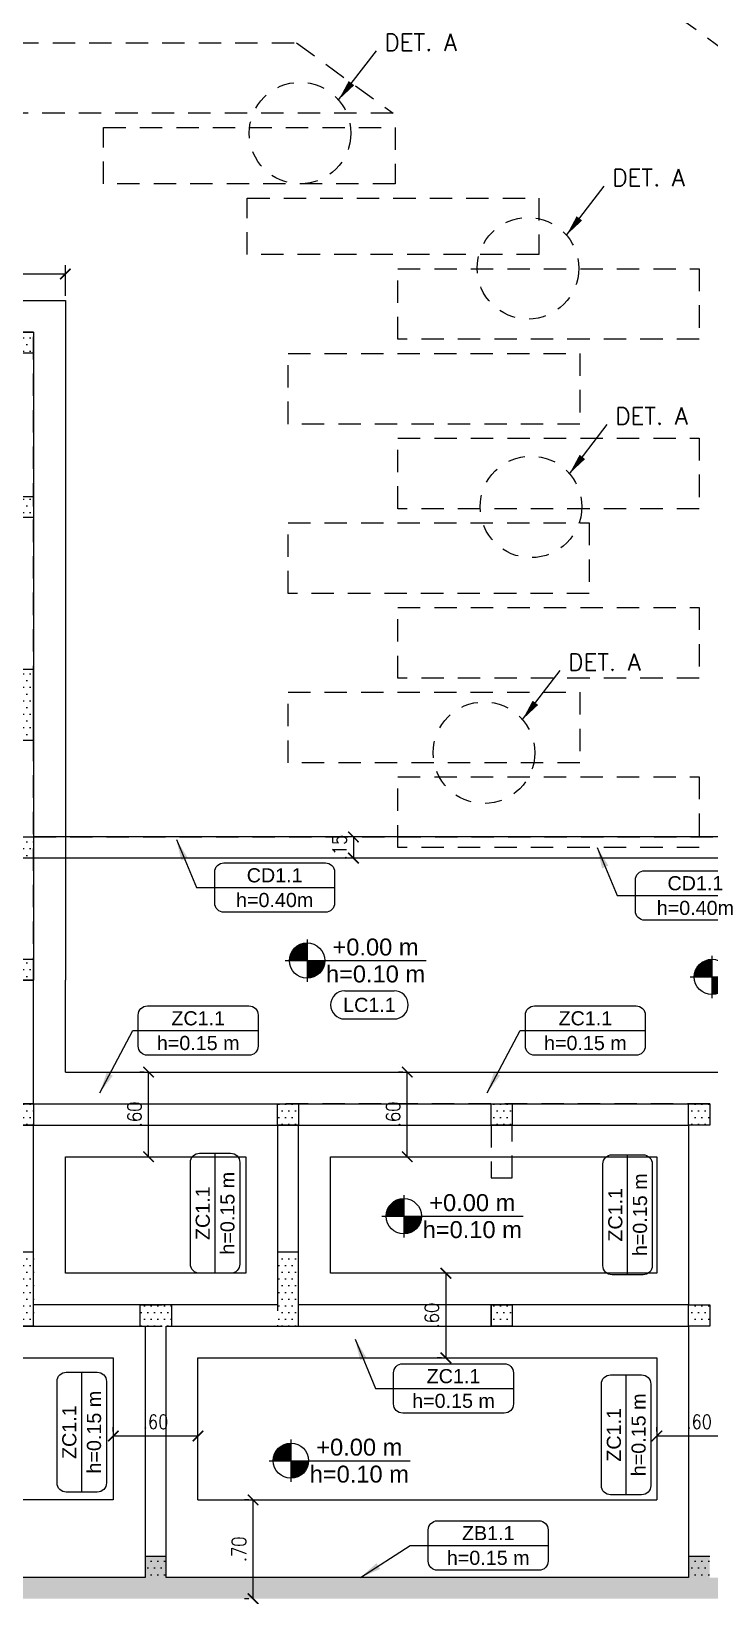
# Model space of a CAD drawing. Header units: millimetres. Extents: x -2.2 to 45.5, y -6.4 to 21.6.
# Drawn here: x 15.25 to 20.06, y -0.05 to 11.03 of the extents above; entities that cross this region are included whole.
import ezdxf
from ezdxf.enums import TextEntityAlignment as Align

# ---------------------------------------------------------------- set-up
doc = ezdxf.new("R2010")
doc.units = ezdxf.units.MM
doc.header["$LTSCALE"] = 0.05
doc.linetypes.add('HIDDEN2', pattern=[4.7625, 3.175, -1.5875])
for name, color, linetype in [('ACOTADO', 2, 'Continuous'), ('CIMENTACIÓN$0$CANT_VIS', 3, 'Continuous'), ('PLANTA BAJA$0$CONT_CORTE', 2, 'HIDDEN2'), ('PLANTA BAJA$0$PRETIL', 2, 'HIDDEN2'), ('TXT_IND', 2, 'Continuous')]:
    doc.layers.add(name, color=color, linetype=linetype)
doc.styles.add('ACOTAMIENTOS', font='romans.shx', dxfattribs={"width": 0.85})
doc.styles.add('ARIAL', font='arial.ttf')
doc.styles.get("Standard").update_dxf_attribs({"font": 'romans.shx'})
doc.dimstyles.new('ACOTA_50', dxfattribs={"dimscale": 0.05, "dimtxt": 2, "dimasz": 1.5, "dimexe": 1.25, "dimexo": 0.625, "dimgap": 1, "dimtad": 1, "dimzin": 4, "dimdsep": 46, "dimtxsty": 'ACOTAMIENTOS', "dimblk1": 'ARCHTICK', "dimblk2": 'ARCHTICK', "dimsah": 1, "dimcen": 1.5, "dimclrd": 1, "dimclre": 1, "dimclrt": 256, "dimadec": 0, "dimazin": 0, "dimtfac": 1, "dimtofl": 0, "dimtmove": 2, "dimatfit": 3, "dimfxl": 0, "dimtolj": 1, "dimtzin": 0, "dimarcsym": 0})

# ---------------------------------------------------------------- blocks, each defined once
blk = doc.blocks.new('ETZ')
at = {"layer": 'TXT_IND', "color": 1}
blk.add_line((-0.425, 0), (0.425, 0), dxfattribs=at)
at = {"layer": 'TXT_IND', "color": 2}
blk.add_lwpolyline([(-0.36, -0.175, -0.4142136), (-0.425, -0.11), (-0.425, 0.11, -0.4142136), (-0.36, 0.175), (0.36, 0.175, -0.4142136), (0.425, 0.11), (0.425, -0.11, -0.4142136), (0.36, -0.175)], format="xyb", close=True, dxfattribs=at)
at = {"layer": 'TXT_IND', "color": 3, "width": 0.95}
for tag, p in [('ZAPATA', (0, 0.0875)), ('h=', (0, -0.0875))]:
    blk.add_attdef(tag, text='', height=0.1, rotation=0.00023, dxfattribs=at).set_placement(p, align=Align.MIDDLE_CENTER)
blk = doc.blocks.new('_ARCHTICK')
at = {"color": 0, "linetype": 'ByBlock', "const_width": 0.15}
blk.add_lwpolyline([(-0.5, -0.5), (0.5, 0.5)], dxfattribs=at)
blk = doc.blocks.new('NIVEL-PLANTA')
at = {"layer": 'TXT_IND'}
for points in [[(-0.47, 0), (-0.345, 0), (-0.345, 0.125, 0.414214)], [(-0.345, -0.125, 0.414214), (-0.22, 0), (-0.345, 0)]]:
    blk.add_hatch(color=1, dxfattribs=at).paths.add_polyline_path(points)
for p, q in [((-0.345, 0.15), (-0.345, -0.15)), ((-0.5, 0), (0.5, 0)), ((-0.22, 0), (0.5, 0))]:
    blk.add_line(p, q, dxfattribs=at)
at = {"layer": 'TXT_IND', "color": 3}
blk.add_circle((-0.345, 0), 0.125, dxfattribs=at)
at = {"layer": 'TXT_IND', "style": 'ARIAL'}
blk.add_attdef('NIVEL', text='', height=0.12, dxfattribs=at).set_placement((0.14, 0), align=Align.BOTTOM_CENTER)
at = {"layer": 'TXT_IND', "style": 'ARIAL', "width": 0.95}
blk.add_attdef('PERALTE', text='', height=0.12, dxfattribs=at).set_placement((0.14, -0.191), align=Align.BOTTOM_CENTER)
blk = doc.blocks.new('*D121')
at = {"layer": 'ACOTADO', "color": 1, "lineweight": -2}
for p, q in [((16.789, 0.625), (16.758, 0.625)), ((16.82, -0.075), (16.82, 0.625)), ((16.789, -0.075), (16.758, -0.075))]:
    blk.add_line(p, q, dxfattribs=at)
at = {"layer": 'DEFPOINTS', "color": 0}
for p in [(16.82, 0.625), (16.82, 0.625), (16.82, -0.075)]:
    blk.add_point(p, dxfattribs=at)
at = {"layer": 'ACOTADO', "color": 1, "lineweight": -2, "xscale": 0.07500000000000001, "yscale": 0.07500000000000001, "zscale": 0.07500000000000001}
for p, rotation in [((16.82, 0.625), 90), ((16.82, -0.075), 270)]:
    blk.add_blockref('_ARCHTICK', p, dxfattribs=dict(at, rotation=rotation))
at = {"layer": 'ACOTADO', "insert": (16.72, 0.275), "char_height": 0.1, "attachment_point": 5, "rotation": 90, "style": 'ACOTAMIENTOS'}
blk.add_mtext('\\A1;.70', dxfattribs=at)
blk = doc.blocks.new('*D126')
at = {"layer": 'ACOTADO', "color": 1, "lineweight": -2}
for p, q in [((18.156, 2.231), (18.125, 2.231)), ((18.187, 2.231), (18.187, 1.631)), ((18.156, 1.631), (18.125, 1.631))]:
    blk.add_line(p, q, dxfattribs=at)
at = {"layer": 'DEFPOINTS', "color": 0}
for p in [(18.187, 2.231), (18.187, 1.631), (18.187, 1.631)]:
    blk.add_point(p, dxfattribs=at)
at = {"layer": 'ACOTADO', "color": 1, "lineweight": -2, "xscale": 0.07500000000000001, "yscale": 0.07500000000000001, "zscale": 0.07500000000000001}
for p, rotation in [((18.187, 2.231), 90), ((18.187, 1.631), 270)]:
    blk.add_blockref('_ARCHTICK', p, dxfattribs=dict(at, rotation=rotation))
at = {"layer": 'ACOTADO', "insert": (18.087, 1.931), "char_height": 0.1, "attachment_point": 5, "rotation": 90, "style": 'ACOTAMIENTOS'}
blk.add_mtext('\\A1;.60', dxfattribs=at)
blk = doc.blocks.new('*D129')
at = {"layer": 'ACOTADO', "color": 1, "lineweight": -2}
for p, q in [((17.882, 3.656), (17.851, 3.656)), ((17.913, 3.056), (17.913, 3.656)), ((17.945, 3.056), (17.976, 3.056))]:
    blk.add_line(p, q, dxfattribs=at)
at = {"layer": 'DEFPOINTS', "color": 0}
for p in [(17.913, 3.656), (17.913, 3.656), (17.913, 3.056)]:
    blk.add_point(p, dxfattribs=at)
at = {"layer": 'ACOTADO', "color": 1, "lineweight": -2, "xscale": 0.07500000000000001, "yscale": 0.07500000000000001, "zscale": 0.07500000000000001}
for p, rotation in [((17.913, 3.656), 90), ((17.913, 3.056), 270)]:
    blk.add_blockref('_ARCHTICK', p, dxfattribs=dict(at, rotation=rotation))
at = {"layer": 'ACOTADO', "insert": (17.813, 3.356), "char_height": 0.1, "attachment_point": 5, "rotation": 90, "style": 'ACOTAMIENTOS'}
blk.add_mtext('\\A1;.60', dxfattribs=at)
blk = doc.blocks.new('*D131')
at = {"layer": 'ACOTADO', "color": 1, "lineweight": -2}
for p, q in [((16.047, 3.656), (16.016, 3.656)), ((16.079, 3.056), (16.079, 3.656)), ((16.11, 3.056), (16.141, 3.056))]:
    blk.add_line(p, q, dxfattribs=at)
at = {"layer": 'DEFPOINTS', "color": 0}
for p in [(16.079, 3.656), (16.079, 3.656), (16.079, 3.056)]:
    blk.add_point(p, dxfattribs=at)
at = {"layer": 'ACOTADO', "color": 1, "lineweight": -2, "xscale": 0.07500000000000001, "yscale": 0.07500000000000001, "zscale": 0.07500000000000001}
for p, rotation in [((16.079, 3.656), 90), ((16.079, 3.056), 270)]:
    blk.add_blockref('_ARCHTICK', p, dxfattribs=dict(at, rotation=rotation))
at = {"layer": 'ACOTADO', "insert": (15.979, 3.356), "char_height": 0.1, "attachment_point": 5, "rotation": 90, "style": 'ACOTAMIENTOS'}
blk.add_mtext('\\A1;.60', dxfattribs=at)
blk = doc.blocks.new('*D133')
at = {"layer": 'ACOTADO', "color": 1, "lineweight": -2}
for p, q in [((15.829, 1.109), (15.829, 1.141)), ((16.429, 1.109), (16.429, 1.141)), ((15.829, 1.078), (16.429, 1.078))]:
    blk.add_line(p, q, dxfattribs=at)
at = {"layer": 'DEFPOINTS', "color": 0}
for p in [(15.829, 1.078), (16.429, 1.078), (16.429, 1.078)]:
    blk.add_point(p, dxfattribs=at)
at = {"layer": 'ACOTADO', "color": 1, "lineweight": -2, "xscale": 0.07500000000000001, "yscale": 0.07500000000000001, "zscale": 0.07500000000000001, "rotation": 180}
blk.add_blockref('_ARCHTICK', (15.829, 1.078), dxfattribs=at)
at = {"layer": 'ACOTADO', "color": 1, "lineweight": -2, "xscale": 0.07500000000000001, "yscale": 0.07500000000000001, "zscale": 0.07500000000000001}
blk.add_blockref('_ARCHTICK', (16.429, 1.078), dxfattribs=at)
at = {"layer": 'ACOTADO', "insert": (16.129, 1.178), "char_height": 0.1, "attachment_point": 5, "style": 'ACOTAMIENTOS'}
blk.add_mtext('\\A1;.60', dxfattribs=at)
blk = doc.blocks.new('*D134')
at = {"layer": 'ACOTADO', "color": 1, "lineweight": -2}
for p, q in [((19.683, 1.109), (19.683, 1.141)), ((20.283, 1.109), (20.283, 1.141)), ((19.683, 1.078), (20.283, 1.078))]:
    blk.add_line(p, q, dxfattribs=at)
at = {"layer": 'DEFPOINTS', "color": 0}
for p in [(19.683, 1.078), (20.283, 1.078), (20.283, 1.078)]:
    blk.add_point(p, dxfattribs=at)
at = {"layer": 'ACOTADO', "color": 1, "lineweight": -2, "xscale": 0.07500000000000001, "yscale": 0.07500000000000001, "zscale": 0.07500000000000001, "rotation": 180}
blk.add_blockref('_ARCHTICK', (19.683, 1.078), dxfattribs=at)
at = {"layer": 'ACOTADO', "color": 1, "lineweight": -2, "xscale": 0.07500000000000001, "yscale": 0.07500000000000001, "zscale": 0.07500000000000001}
blk.add_blockref('_ARCHTICK', (20.283, 1.078), dxfattribs=at)
at = {"layer": 'ACOTADO', "insert": (19.983, 1.178), "char_height": 0.1, "attachment_point": 5, "style": 'ACOTAMIENTOS'}
blk.add_mtext('\\A1;.60', dxfattribs=at)
blk = doc.blocks.new('*D137')
at = {"layer": 'ACOTADO', "color": 1, "lineweight": -2}
for p, q in [((17.5, 5.322), (17.469, 5.322)), ((17.531, 5.322), (17.531, 5.172)), ((17.5, 5.172), (17.469, 5.172))]:
    blk.add_line(p, q, dxfattribs=at)
at = {"layer": 'DEFPOINTS', "color": 0}
for p in [(17.531, 5.322), (17.531, 5.172), (17.531, 5.172)]:
    blk.add_point(p, dxfattribs=at)
at = {"layer": 'ACOTADO', "color": 1, "lineweight": -2, "xscale": 0.07500000000000001, "yscale": 0.07500000000000001, "zscale": 0.07500000000000001}
for p, rotation in [((17.531, 5.322), 90), ((17.531, 5.172), 270)]:
    blk.add_blockref('_ARCHTICK', p, dxfattribs=dict(at, rotation=rotation))
at = {"layer": 'ACOTADO', "insert": (17.432, 5.247), "char_height": 0.1, "attachment_point": 5, "rotation": 90, "style": 'ACOTAMIENTOS'}
blk.add_mtext('\\A1;.15', dxfattribs=at)
blk = doc.blocks.new('*D144')
at = {"layer": 'ACOTADO', "color": 1, "lineweight": -2}
for p, q in [((14.407, 9.154), (14.407, 9.372)), ((14.407, 9.31), (15.489, 9.31)), ((15.489, 9.154), (15.489, 9.372))]:
    blk.add_line(p, q, dxfattribs=at)
at = {"layer": 'DEFPOINTS', "color": 0}
for p in [(15.489, 9.31), (14.407, 9.123), (15.489, 9.123)]:
    blk.add_point(p, dxfattribs=at)
at = {"layer": 'ACOTADO', "color": 1, "lineweight": -2, "xscale": 0.07500000000000001, "yscale": 0.07500000000000001, "zscale": 0.07500000000000001, "rotation": 180}
blk.add_blockref('_ARCHTICK', (14.407, 9.31), dxfattribs=at)
at = {"layer": 'ACOTADO', "color": 1, "lineweight": -2, "xscale": 0.07500000000000001, "yscale": 0.07500000000000001, "zscale": 0.07500000000000001}
blk.add_blockref('_ARCHTICK', (15.489, 9.31), dxfattribs=at)
at = {"layer": 'ACOTADO', "insert": (14.948, 9.41), "char_height": 0.1, "attachment_point": 5, "style": 'ACOTAMIENTOS'}
blk.add_mtext('\\A1;1.08', dxfattribs=at)
blk = doc.blocks.new('ETIQUETA')
at = {"layer": 'TXT_IND', "color": 3}
for p, q in [((-0.175, 0.2), (0.175, 0.2)), ((-0.175, 0), (0.175, 0))]:
    blk.add_line(p, q, dxfattribs=at)
for centre, start, end in [((-0.175, 0.1), 90, 270), ((0.175, 0.1), 270, 90)]:
    blk.add_arc(centre, 0.1, start, end, dxfattribs=at)
at = {"layer": 'TXT_IND', "color": 4, "style": 'ARIAL'}
blk.add_attdef('TEXTO', text='', height=0.1, dxfattribs=at).set_placement((0, 0.1), align=Align.MIDDLE_CENTER)
blk = doc.blocks.new('PLANTA BAJA')
at = {"layer": 'PLANTA BAJA$0$PRETIL'}
h = blk.add_hatch(dxfattribs=at)
h.set_pattern_fill('DOTS', color=256, scale=0.03)
h.paths.add_polyline_path([(15.264, 8.898), (15.114, 8.898), (15.114, 8.748), (15.264, 8.748)])
h = blk.add_hatch(dxfattribs=at)
h.set_pattern_fill('DOTS', color=256, scale=0.03)
h.paths.add_polyline_path([(15.264, 7.734), (15.114, 7.734), (15.114, 7.584), (15.264, 7.584)])
h = blk.add_hatch(dxfattribs=at)
h.set_pattern_fill('DOTS', color=256, scale=0.03)
h.paths.add_polyline_path([(24.98, 7.382), (24.949, 7.404), (24.846, 7.394), (25.485, 1.314), (25.489, 1.31), (25.485, 1.309), (25.615, 0.075), (24.455, 0.075), (23.322, 0.075), (23.305, 0.24), (23.156, 0.224), (23.171, 0.075), (20.058, 0.075), (20.058, 0.225), (19.908, 0.225), (19.908, 0.075), (16.204, 0.075), (16.204, 0.225), (16.054, 0.225), (16.054, 0.075), (12.493, 0.075), (12.493, 0.736), (12.343, 0.736), (12.343, 0.075), (0.042, 0.075), (0.042, 0.736), (-0.108, 0.736), (-0.108, -0.075), (25.675, -0.075), (25.763, -0.066)])
h = blk.add_hatch(dxfattribs=at)
h.set_pattern_fill('DOTS', color=256, scale=0.03)
h.paths.add_polyline_path([(15.264, 6.508), (15.114, 6.508), (15.114, 6.008), (15.264, 6.008)])
h = blk.add_hatch(dxfattribs=at)
h.set_pattern_fill('DOTS', color=256, scale=0.03)
h.paths.add_polyline_path([(15.264, 5.322), (15.114, 5.322), (15.114, 5.172), (15.264, 5.172)])
h = blk.add_hatch(dxfattribs=at)
h.set_pattern_fill('DOTS', color=256, scale=0.03)
h.paths.add_polyline_path([(15.264, 4.456), (15.114, 4.456), (15.114, 4.306), (15.264, 4.306)])
h = blk.add_hatch(dxfattribs=at)
h.set_pattern_fill('DOTS', color=256, scale=0.03)
h.paths.add_polyline_path([(15.264, 3.431), (15.114, 3.431), (15.114, 3.281), (15.264, 3.281)])
h = blk.add_hatch(dxfattribs=at)
h.set_pattern_fill('DOTS', color=256, scale=0.03)
h.paths.add_polyline_path([(17.143, 3.431), (16.993, 3.431), (16.993, 3.281), (17.143, 3.281)])
h = blk.add_hatch(dxfattribs=at)
h.set_pattern_fill('DOTS', color=256, scale=0.03)
h.paths.add_polyline_path([(18.658, 3.431), (18.508, 3.431), (18.508, 3.281), (18.658, 3.281)])
h = blk.add_hatch(dxfattribs=at)
h.set_pattern_fill('DOTS', color=256, scale=0.03)
h.paths.add_polyline_path([(20.058, 3.431), (19.908, 3.431), (19.908, 3.281), (20.058, 3.281)])
h = blk.add_hatch(dxfattribs=at)
h.set_pattern_fill('DOTS', color=256, scale=0.03)
h.paths.add_polyline_path([(15.264, 2.381), (15.114, 2.381), (15.114, 1.856), (15.264, 1.856)])
h = blk.add_hatch(dxfattribs=at)
h.set_pattern_fill('DOTS', color=256, scale=0.03)
h.paths.add_polyline_path([(17.143, 2.381), (16.993, 2.381), (16.993, 1.856), (17.143, 1.856)])
h = blk.add_hatch(dxfattribs=at)
h.set_pattern_fill('DOTS', color=256, scale=0.03)
h.paths.add_polyline_path([(16.243, 2.006), (16.016, 2.006), (16.016, 1.856), (16.204, 1.856), (16.243, 1.856)])
h = blk.add_hatch(dxfattribs=at)
h.set_pattern_fill('DOTS', color=256, scale=0.03)
h.paths.add_polyline_path([(18.658, 2.006), (18.508, 2.006), (18.508, 1.856), (18.658, 1.856)])
h = blk.add_hatch(dxfattribs=at)
h.set_pattern_fill('DOTS', color=256, scale=0.03)
h.paths.add_polyline_path([(20.058, 2.006), (19.908, 2.006), (19.908, 1.856), (20.058, 1.856)])
h = blk.add_hatch(dxfattribs=at)
h.set_pattern_fill('DOTS', color=256, scale=0.03)
h.paths.add_polyline_path([(15.264, 0.075), (12.493, 0.075), (12.493, 0.736), (12.343, 0.736), (12.343, 0.075), (0.042, 0.075), (0.042, 0.736), (-0.108, 0.736), (-0.108, -0.075), (15.264, -0.075)])
h = blk.add_hatch(dxfattribs=at)
h.set_pattern_fill('DOTS', color=256, scale=0.03)
h.paths.add_polyline_path([(16.204, 0.225), (16.054, 0.225), (16.054, 0.075), (16.204, 0.075)])
h = blk.add_hatch(dxfattribs=at)
h.set_pattern_fill('DOTS', color=256, scale=0.03)
h.paths.add_polyline_path([(20.058, 0.225), (19.908, 0.225), (19.908, 0.075), (20.058, 0.075)])
at = {"layer": 'PLANTA BAJA$0$CONT_CORTE'}
for p, q in [((13.632, 4.306), (15.264, 4.306)), ((15.264, 3.431), (12.493, 3.431)), ((15.264, 3.431), (15.264, 3.281)), ((20.058, 3.431), (16.993, 3.431)), ((16.993, 3.281), (16.993, 3.431)), ((13.893, 3.281), (15.264, 3.281)), ((16.993, 3.281), (18.508, 3.281)), ((18.508, 3.281), (18.508, 2.906)), ((18.658, 3.281), (19.908, 3.281)), ((18.658, 2.906), (18.658, 3.281)), ((19.908, 3.281), (19.908, 2.006)), ((18.508, 2.906), (18.658, 2.906)), ((15.264, 2.381), (15.114, 2.381)), ((15.264, 1.856), (15.264, 2.381)), ((17.143, 2.381), (16.993, 2.381)), ((16.993, 2.381), (16.993, 1.856)), ((17.143, 1.856), (17.143, 2.381)), ((16.016, 2.006), (16.016, 1.856)), ((16.016, 2.006), (16.243, 2.006)), ((16.243, 1.856), (16.243, 2.006)), ((19.908, 2.006), (18.508, 2.006)), ((18.508, 2.006), (18.508, 1.856)), ((15.264, 1.856), (15.114, 1.856)), ((16.016, 1.856), (16.204, 1.856)), ((16.054, 1.856), (16.054, 0.075)), ((16.204, 0.075), (16.204, 1.856)), ((16.204, 1.856), (16.243, 1.856)), ((16.993, 1.856), (17.143, 1.856)), ((18.508, 1.856), (19.908, 1.856)), ((19.908, 1.856), (19.908, 0.075)), ((16.204, 0.225), (16.054, 0.225)), ((20.058, 0.225), (19.908, 0.225)), ((16.054, 0.075), (12.493, 0.075)), ((19.908, 0.075), (16.204, 0.075))]:
    blk.add_line(p, q, dxfattribs=at)
blk.add_lwpolyline([(15.264, 4.306), (15.264, 8.898), (14.632, 8.898), (14.632, 7.584)], dxfattribs=at)
for points in [[(15.114, 8.898), (15.264, 8.898), (15.264, 8.748), (15.114, 8.748)], [(15.114, 7.734), (15.264, 7.734), (15.264, 7.584), (15.114, 7.584)], [(15.114, 6.008), (15.264, 6.008), (15.264, 6.508), (15.114, 6.508)], [(15.114, 5.322), (15.264, 5.322), (15.264, 5.172), (15.114, 5.172)], [(15.114, 4.456), (15.264, 4.456), (15.264, 4.306), (15.114, 4.306)], [(15.114, 3.431), (15.264, 3.431), (15.264, 3.281), (15.114, 3.281)], [(16.993, 3.431), (17.143, 3.431), (17.143, 3.281), (16.993, 3.281)], [(18.508, 3.431), (18.658, 3.431), (18.658, 3.281), (18.508, 3.281)], [(19.908, 3.431), (20.058, 3.431), (20.058, 3.281), (19.908, 3.281)], [(18.508, 2.006), (18.658, 2.006), (18.658, 1.856), (18.508, 1.856)], [(19.908, 2.006), (20.058, 2.006), (20.058, 1.856), (19.908, 1.856)]]:
    blk.add_lwpolyline(points, close=True, dxfattribs=at)
at = {"layer": 'PLANTA BAJA$0$PRETIL'}
for p, q in [((24.98, 7.382), (8.207, 19.602)), ((14.882, 10.948), (17.127, 10.948)), ((17.127, 10.948), (17.813, 10.448)), ((17.813, 10.448), (14.882, 10.448)), ((15.759, 9.948), (15.759, 10.348)), ((15.759, 10.348), (17.827, 10.348)), ((17.827, 10.348), (17.827, 9.948)), ((17.827, 9.948), (15.759, 9.948)), ((16.779, 9.447), (16.779, 9.848)), ((16.779, 9.848), (18.847, 9.848)), ((18.847, 9.848), (18.847, 9.447)), ((18.847, 9.447), (16.779, 9.447)), ((17.847, 8.847), (17.847, 9.347)), ((17.847, 9.347), (19.983, 9.347)), ((19.983, 9.347), (19.983, 8.847)), ((19.983, 8.847), (17.847, 8.847)), ((17.068, 8.247), (17.068, 8.747)), ((17.068, 8.747), (19.136, 8.747)), ((19.136, 8.747), (19.136, 8.247)), ((19.136, 8.247), (17.068, 8.247)), ((17.847, 7.647), (17.847, 8.147)), ((17.847, 8.147), (19.983, 8.147)), ((19.983, 8.147), (19.983, 7.647)), ((19.983, 7.647), (17.847, 7.647)), ((17.068, 7.047), (17.068, 7.547)), ((17.068, 7.547), (19.204, 7.547)), ((19.204, 7.547), (19.204, 7.047)), ((19.204, 7.047), (17.068, 7.047)), ((17.847, 6.447), (17.847, 6.947)), ((17.847, 6.947), (19.983, 6.947)), ((19.983, 6.947), (19.983, 6.447)), ((19.983, 6.447), (17.847, 6.447)), ((17.068, 5.847), (17.068, 6.347)), ((17.068, 6.347), (19.136, 6.347)), ((19.136, 6.347), (19.136, 5.847)), ((19.136, 5.847), (17.068, 5.847)), ((17.847, 5.247), (17.847, 5.747)), ((17.847, 5.747), (19.983, 5.747)), ((19.983, 5.747), (19.983, 5.247)), ((15.264, 5.322), (21.641, 5.322)), ((19.983, 5.247), (17.847, 5.247))]:
    blk.add_line(p, q, dxfattribs=at)
blk = doc.blocks.new('DET')
at = {"layer": 'TXT_IND', "color": 1, "linetype": 'HIDDEN2', "ltscale": 0.75}
blk.add_circle((0, 0), 0.36, dxfattribs=at)
at = {"layer": 'TXT_IND', "color": 4, "text_generation_flag": 6, "width": 1.25}
blk.add_attdef('DET. E', text='', height=0.17, rotation=180, dxfattribs=at).set_placement((-0.541, -0.583), align=Align.TOP_RIGHT)
at = {"layer": 'TXT_IND', "color": 1}
blk.add_leader([(-0.273, -0.235), (-0.541, -0.583)], dimstyle='ACOTA_50', override={"dimasz": 3, "dimgap": 1, "dimtad": 0}, dxfattribs=at)

msp = doc.modelspace()

# ---------------------------------------------------------------- linework, layer by layer
at = {"layer": 'CIMENTACIÓN$0$CANT_VIS'}
for p, q in [((14.407, 9.123), (15.489, 9.123)), ((21.641, 5.322), (15.264, 5.322)), ((21.641, 5.172), (15.264, 5.172)), ((15.264, 3.431), (15.264, 4.306)), ((15.489, 3.656), (15.489, 4.306)), ((16.993, 3.281), (16.993, 2.006)), ((17.143, 2.006), (17.143, 3.281)), ((16.768, 3.056), (16.768, 2.231)), ((17.368, 2.231), (17.368, 3.056)), ((15.829, 0.625), (12.718, 0.625)), ((16.429, 0.625), (19.683, 0.625))]:
    msp.add_line(p, q, dxfattribs=at)
for points in [[(15.489, 9.123), (15.489, 4.306)], [(14.632, 7.79), (14.632, 8.898), (15.264, 8.898), (15.264, 5.322)], [(15.264, 5.172), (15.264, 4.306)], [(15.489, 3.656), (22.569, 3.656)], [(15.264, 3.431), (20.058, 3.431)], [(16.993, 2.006), (15.264, 2.006), (15.264, 3.281), (16.993, 3.281)], [(17.143, 3.281), (19.908, 3.281), (19.908, 2.006), (17.143, 2.006)], [(16.768, 2.231), (15.489, 2.231), (15.489, 3.056), (16.768, 3.056)], [(17.368, 3.056), (19.683, 3.056), (19.683, 2.231), (17.368, 2.231)], [(12.493, 0.075), (12.493, 1.856), (16.054, 1.856), (16.054, 0.075), (12.493, 0.075)], [(12.718, 0.625), (12.718, 1.631), (15.829, 1.631), (15.829, 0.625)], [(16.429, 0.625), (16.429, 1.631), (19.683, 1.631), (19.683, 0.625)]]:
    msp.add_lwpolyline(points, dxfattribs=at)
msp.add_lwpolyline([(16.204, 1.856), (19.908, 1.856), (19.908, 0.075), (16.204, 0.075)], close=True, dxfattribs=at)

# ---------------------------------------------------------------- block references
msp.add_blockref('PLANTA BAJA', (0, 0))
at = {"layer": 'TXT_IND'}
ref = msp.add_blockref('DET', (17.153, 10.308), dxfattribs=dict(at, rotation=180))
ref.add_attrib('DET. E', 'DET. A', dxfattribs={"color": 4, "height": 0.12}).set_placement((18.266, 11.01), align=Align.TOP_RIGHT)
ref = msp.add_blockref('DET', (18.769, 9.35), dxfattribs=dict(at, rotation=180))
ref.add_attrib('DET. E', 'DET. A', dxfattribs={"color": 4, "height": 0.12}).set_placement((19.882, 10.053), align=Align.TOP_RIGHT)
ref = msp.add_blockref('DET', (18.79, 7.66), dxfattribs=dict(at, rotation=180))
ref.add_attrib('DET. E', 'DET. A', dxfattribs={"color": 4, "height": 0.12}).set_placement((19.903, 8.363), align=Align.TOP_RIGHT)
ref = msp.add_blockref('DET', (18.457, 5.918), dxfattribs=dict(at, rotation=180))
ref.add_attrib('DET. E', 'DET. A', dxfattribs={"color": 4, "height": 0.12}).set_placement((19.569, 6.62), align=Align.TOP_RIGHT)
ref = msp.add_blockref('ETZ', (16.973, 4.963), dxfattribs=dict(at, rotation=0.0003040868025454623))
ref.add_attrib('ZAPATA', 'CD1.1', dxfattribs={"color": 3, "height": 0.1, "style": 'ARIAL'}).set_placement((16.973, 5.05), align=Align.MIDDLE_CENTER)
ref.add_attrib('h=', 'h=0.40m', dxfattribs={"color": 3, "height": 0.1, "style": 'ARIAL'}).set_placement((16.973, 4.875), align=Align.MIDDLE_CENTER)
ref = msp.add_blockref('ETZ', (19.956, 4.907), dxfattribs=dict(at, rotation=0.0003040868025454623))
ref.add_attrib('ZAPATA', 'CD1.1', dxfattribs={"color": 3, "height": 0.1, "style": 'ARIAL'}).set_placement((19.956, 4.994), align=Align.MIDDLE_CENTER)
ref.add_attrib('h=', 'h=0.40m', dxfattribs={"color": 3, "height": 0.1, "style": 'ARIAL'}).set_placement((19.956, 4.819), align=Align.MIDDLE_CENTER)
ref = msp.add_blockref('NIVEL-PLANTA', (17.548, 4.446), dxfattribs=at)
ref.add_attrib('NIVEL', '+0.00 m', dxfattribs={"height": 0.12, "style": 'ARIAL'}).set_placement((17.688, 4.446), align=Align.BOTTOM_CENTER)
ref.add_attrib('PERALTE', 'h=0.10 m', dxfattribs={"height": 0.12, "style": 'ARIAL'}).set_placement((17.688, 4.255), align=Align.BOTTOM_CENTER)
ref = msp.add_blockref('NIVEL-PLANTA', (20.418, 4.33), dxfattribs=at)
ref.add_attrib('NIVEL', '+0.00 m', dxfattribs={"height": 0.12, "style": 'ARIAL'}).set_placement((20.558, 4.33), align=Align.BOTTOM_CENTER)
ref.add_attrib('PERALTE', 'h=0.10 m', dxfattribs={"height": 0.12, "style": 'ARIAL'}).set_placement((20.558, 4.139), align=Align.BOTTOM_CENTER)
msp.add_blockref('ETIQUETA', (17.645, 4.032), dxfattribs=at).add_auto_attribs({'TEXTO': 'LC1.1'})
ref = msp.add_blockref('ETZ', (16.431, 3.95), dxfattribs=dict(at, rotation=0.0003040868025454623))
ref.add_attrib('ZAPATA', 'ZC1.1', dxfattribs={"color": 3, "height": 0.1, "style": 'ARIAL'}).set_placement((16.431, 4.037), align=Align.MIDDLE_CENTER)
ref.add_attrib('h=', 'h=0.15 m', dxfattribs={"color": 3, "height": 0.1, "style": 'ARIAL'}).set_placement((16.431, 3.862), align=Align.MIDDLE_CENTER)
ref = msp.add_blockref('ETZ', (19.176, 3.95), dxfattribs=dict(at, rotation=0.0003040868025454623))
ref.add_attrib('ZAPATA', 'ZC1.1', dxfattribs={"color": 3, "height": 0.1, "style": 'ARIAL'}).set_placement((19.176, 4.037), align=Align.MIDDLE_CENTER)
ref.add_attrib('h=', 'h=0.15 m', dxfattribs={"color": 3, "height": 0.1, "style": 'ARIAL'}).set_placement((19.176, 3.862), align=Align.MIDDLE_CENTER)
ref = msp.add_blockref('ETZ', (16.551, 2.656), dxfattribs=dict(at, rotation=90.00030408680256))
ref.add_attrib('ZAPATA', 'ZC1.1', dxfattribs={"color": 3, "height": 0.1, "rotation": 90, "style": 'ARIAL'}).set_placement((16.463, 2.656), align=Align.MIDDLE_CENTER)
ref.add_attrib('h=', 'h=0.15 m', dxfattribs={"color": 3, "height": 0.1, "rotation": 90, "style": 'ARIAL'}).set_placement((16.638, 2.656), align=Align.MIDDLE_CENTER)
ref = msp.add_blockref('ETZ', (19.475, 2.645), dxfattribs=dict(at, rotation=90.00030408680256))
ref.add_attrib('ZAPATA', 'ZC1.1', dxfattribs={"color": 3, "height": 0.1, "rotation": 90, "style": 'ARIAL'}).set_placement((19.388, 2.645), align=Align.MIDDLE_CENTER)
ref.add_attrib('h=', 'h=0.15 m', dxfattribs={"color": 3, "height": 0.1, "rotation": 90, "style": 'ARIAL'}).set_placement((19.563, 2.645), align=Align.MIDDLE_CENTER)
ref = msp.add_blockref('NIVEL-PLANTA', (18.234, 2.635), dxfattribs=at)
ref.add_attrib('NIVEL', '+0.00 m', dxfattribs={"height": 0.12, "style": 'ARIAL'}).set_placement((18.374, 2.635), align=Align.BOTTOM_CENTER)
ref.add_attrib('PERALTE', 'h=0.10 m', dxfattribs={"height": 0.12, "style": 'ARIAL'}).set_placement((18.374, 2.444), align=Align.BOTTOM_CENTER)
ref = msp.add_blockref('ETZ', (18.241, 1.415), dxfattribs=dict(at, rotation=0.0003040868025454621))
ref.add_attrib('ZAPATA', 'ZC1.1', dxfattribs={"color": 3, "height": 0.1, "style": 'ARIAL'}).set_placement((18.241, 1.502), align=Align.MIDDLE_CENTER)
ref.add_attrib('h=', 'h=0.15 m', dxfattribs={"color": 3, "height": 0.1, "style": 'ARIAL'}).set_placement((18.241, 1.327), align=Align.MIDDLE_CENTER)
ref = msp.add_blockref('ETZ', (15.605, 1.105), dxfattribs=dict(at, rotation=90.00030408680256))
ref.add_attrib('ZAPATA', 'ZC1.1', dxfattribs={"color": 3, "height": 0.1, "rotation": 90, "style": 'ARIAL'}).set_placement((15.517, 1.105), align=Align.MIDDLE_CENTER)
ref.add_attrib('h=', 'h=0.15 m', dxfattribs={"color": 3, "height": 0.1, "rotation": 90, "style": 'ARIAL'}).set_placement((15.692, 1.105), align=Align.MIDDLE_CENTER)
ref = msp.add_blockref('ETZ', (19.465, 1.086), dxfattribs=dict(at, rotation=90.00030408680256))
ref.add_attrib('ZAPATA', 'ZC1.1', dxfattribs={"color": 3, "height": 0.1, "rotation": 90, "style": 'ARIAL'}).set_placement((19.378, 1.086), align=Align.MIDDLE_CENTER)
ref.add_attrib('h=', 'h=0.15 m', dxfattribs={"color": 3, "height": 0.1, "rotation": 90, "style": 'ARIAL'}).set_placement((19.553, 1.086), align=Align.MIDDLE_CENTER)
ref = msp.add_blockref('NIVEL-PLANTA', (17.433, 0.903), dxfattribs=at)
ref.add_attrib('NIVEL', '+0.00 m', dxfattribs={"height": 0.12, "style": 'ARIAL'}).set_placement((17.573, 0.903), align=Align.BOTTOM_CENTER)
ref.add_attrib('PERALTE', 'h=0.10 m', dxfattribs={"height": 0.12, "style": 'ARIAL'}).set_placement((17.573, 0.712), align=Align.BOTTOM_CENTER)
ref = msp.add_blockref('ETZ', (18.487, 0.302), dxfattribs=dict(at, rotation=0.0003040868025609238))
ref.add_attrib('ZAPATA', 'ZB1.1', dxfattribs={"color": 3, "height": 0.1, "style": 'ARIAL'}).set_placement((18.487, 0.39), align=Align.MIDDLE_CENTER)
ref.add_attrib('h=', 'h=0.15 m', dxfattribs={"color": 3, "height": 0.1, "style": 'ARIAL'}).set_placement((18.487, 0.215), align=Align.MIDDLE_CENTER)

# ---------------------------------------------------------------- dimensions: what is measured, and where the dimension line sits
at = {"layer": 'ACOTADO'}
for p1, p2, distance, picture, middle in [((14.407, 9.123), (15.489, 9.123), 0.187, '*D144', (14.948, 9.41)), ((16.079, 3.056), (16.079, 3.656), 0, '*D131', (15.979, 3.356)), ((17.913, 3.056), (17.913, 3.656), 0, '*D129', (17.813, 3.356)), ((18.187, 2.231), (18.187, 1.631), 0, '*D126', (18.087, 1.931)), ((15.829, 1.078), (16.429, 1.078), 0, '*D133', (16.129, 1.178)), ((19.683, 1.078), (20.283, 1.078), 0, '*D134', (19.983, 1.178)), ((16.82, -0.075), (16.82, 0.625), 0, '*D121', (16.72, 0.275))]:
    dim = msp.add_aligned_dim(p1=p1, p2=p2, distance=distance, dimstyle='ACOTA_50', dxfattribs=at)
    dim.commit()
    dim.dimension.update_dxf_attribs({"geometry": picture, "text_midpoint": middle})
dim = msp.add_linear_dim(base=(17.531, 5.172), p1=(17.531, 5.322), p2=(17.531, 5.172), angle=270, dimstyle='ACOTA_50', dxfattribs=at)
dim.commit()
dim.dimension.update_dxf_attribs({"geometry": '*D137', "text_midpoint": (17.432, 5.247), "dimtype": 161})

# ---------------------------------------------------------------- leaders
at = {"layer": 'TXT_IND'}
for points in [[(16.276, 5.303), (16.419, 4.963), (16.632, 4.963)], [(19.259, 5.247), (19.402, 4.907), (19.615, 4.907)], [(15.734, 3.51), (15.968, 3.95), (16.089, 3.95)], [(18.479, 3.51), (18.713, 3.95), (18.834, 3.95)], [(17.544, 1.763), (17.687, 1.415), (17.9, 1.415)], [(17.582, 0.075), (17.933, 0.302), (18.146, 0.302)]]:
    msp.add_leader(points, dimstyle='ACOTA_50', override={"dimasz": 3, "dimgap": 1, "dimtad": 0}, dxfattribs=at)

doc.saveas('drawing.dxf')
